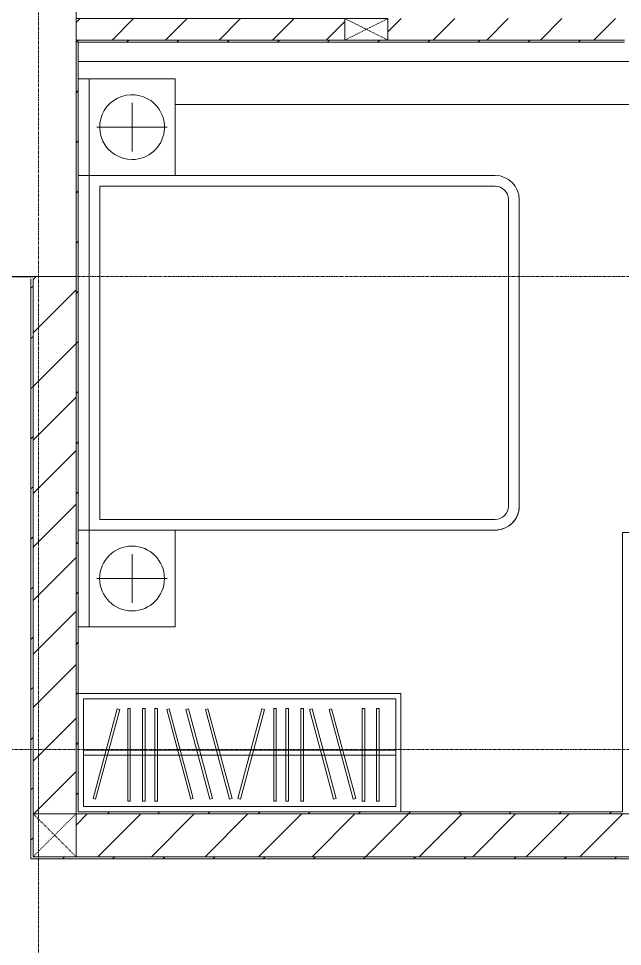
# Model space of a CAD drawing. Header units: millimetres. Extents: x 5357 to 201988, y -16345 to 109895.
# Drawn here: x 83460 to 86268, y 36121 to 40437 of the extents above; entities that cross this region are included whole.
import ezdxf

# ---------------------------------------------------------------- set-up
doc = ezdxf.new("R2010")
doc.units = ezdxf.units.MM
doc.linetypes.add('Dash', pattern=[6, 3, -3])
doc.linetypes.add('Grid Line', pattern=[22.225, 12.7, -3.175, 3.175, -3.175])
for name, color, linetype, lineweight in [('0-1', 7, 'Continuous', 5), ('A-FLOR', 192, 'Continuous', 9), ('A-WALL', 113, 'Continuous', 9), ('A-WALL-1', 9, 'Continuous', 18), ('A-WALL-2', 53, 'Continuous', 9), ('A-WALL-4', 113, 'Continuous', 18), ('A-WALL-PATT-1', 10, 'Continuous', 9), ('A-WALL-PATT-2', 53, 'Continuous', 9), ('A-WALL-PATT-3', 111, 'Continuous', 9), ('I-FURN-1', 53, 'Continuous', 9), ('I-WALL-1', 9, 'Continuous', 18), ('I-WALL-3', 2, 'Continuous', 18), ('S-COLS', 52, 'Continuous', 9), ('S-COLS-2', 9, 'Continuous', 18), ('S-COLS-4', 53, 'Continuous', 9), ('S-COLS-5', 52, 'Continuous', 18), ('S-COLS-6', 52, 'Dash', 9), ('S-COLS-HDLN', 52, 'Dash', 9), ('S-COLS-HDLN-1', 53, 'Dash', 9), ('S-GRID-1', 1, 'Grid Line', 9)]:
    doc.layers.add(name, color=color, linetype=linetype, lineweight=lineweight)
pattern_1 = [(45, (0, 0), (-116.67262, 116.67262), [])]
pattern_2 = [(45, (0, 0), (-124.4508, 124.4508), [])]

# ---------------------------------------------------------------- blocks, each defined once
blk = doc.blocks.new('NCV_TKTC_KET CAU_rvt-1-TKCS_MB SÂN ĐƯỜNG NỘI BỘ')
at = {"layer": 'S-COLS-2'}
for p, q in [((83727.6, 39236.9), (83727.6, 40536.9)), ((83377.6, 39236.9), (83727.6, 39236.9))]:
    blk.add_line(p, q, dxfattribs=at)
blk = doc.blocks.new('GIUONG NGU-2TAB-1600x2000 - GIUONG NGU-2TAB-1600x2000-V236-TKCS_MB SÂN ĐƯỜNG NỘI BỘ')
at = {"layer": 'I-FURN-1'}
for p, q in [((569.6, 2050), (1997.1, 2050)), ((1997.1, 2050), (569.6, 2050)), ((1997.1, 2000), (569.6, 2000)), ((458.5, 50), (458.5, 1938.9)), ((458.5, 1938.9), (458.5, 50)), ((508.5, 1938.9), (508.5, 100)), ((2058.2, 100), (2058.2, 1938.9)), ((2108.2, 1938.9), (2108.2, 50)), ((2108.2, 50), (2108.2, 1938.9)), ((8.5, 50), (8.5, 450.3)), ((8.5, 450.3), (458.5, 450.3)), ((8.5, 450.3), (458.5, 450.3)), ((8.5, 50), (8.5, 450.3)), ((458.5, 450.3), (458.5, 50)), ((458.5, 450.3), (458.5, 50)), ((2108.2, 50), (2108.2, 450.3)), ((2108.2, 450.3), (2558.2, 450.3)), ((2108.2, 450.3), (2108.2, 50)), ((2558.2, 450.3), (2108.2, 450.3)), ((2558.2, 450.3), (2558.2, 50)), ((2558.2, 50), (2558.2, 450.3)), ((233.5, 86.8), (233.5, 413.5)), ((2333.2, 86.8), (2333.2, 413.5)), ((120.2, 250.2), (346.8, 250.2)), ((2446.5, 250.2), (2219.8, 250.2)), ((508.5, 100), (2058.2, 100)), ((458.5, 50), (8.5, 50)), ((8.5, 0), (8.5, 50)), ((8.5, 50), (458.5, 50)), ((458.5, 50), (8.5, 50)), ((2108.2, 50), (458.5, 50)), ((458.5, 50), (458.5, 0)), ((458.5, 0), (458.5, 50)), ((458.5, 50), (2108.2, 50)), ((458.5, 50), (2108.2, 50)), ((2558.2, 50), (2108.2, 50)), ((2108.2, 50), (2558.2, 50)), ((2108.2, 0), (2108.2, 50)), ((2108.2, 50), (2108.2, 0)), ((2108.2, 50), (2558.2, 50)), ((2558.2, 50), (2558.2, 0))]:
    blk.add_line(p, q, dxfattribs=at)
blk.add_circle((2333.2, 250.2), 150.7, dxfattribs=at)
for centre, radius, start, end in [((569.6, 1938.9), 111.1, 90, 180), ((569.6, 1938.9), 111.1, 90, 180), ((1997.1, 1938.9), 111.1, 0, 90), ((1997.1, 1938.9), 111.1, 360, 90), ((569.6, 1938.9), 61.1, 90, 180), ((1997.1, 1938.9), 61.1, 360, 90), ((233.5, 250.2), 150.7, 0, 166.001), ((233.5, 250.2), 150.7, 166.1538, 0)]:
    blk.add_arc(centre, radius, start, end, dxfattribs=at)
blk = doc.blocks.new('TU QUAN AO-SUITE ROOM_3 - TU QUAN AO-SUITE ROOM_3-V237-TKCS_MB SÂN ĐƯỜNG NỘI BỘ')
at = {"layer": 'I-FURN-1'}
for p, q in [((-550, 1500), (0, 1500)), ((-550, 0), (-550, 1500)), ((0, 1500), (-550, 1500)), ((-550, 1500), (-550, 0)), ((-24, 1476), (-526, 1476)), ((-526, 1476), (-526, 600)), ((-526, 1476), (-526, 24)), ((-287, 576), (-287, 1476)), ((-263, 576), (-263, 1476)), ((-24, 24), (-24, 1476)), ((-480.1, 1386.9), (-480.1, 1398.9)), ((-480.1, 1398.9), (-50.1, 1398.9)), ((-480.1, 1386.9), (-480.1, 1398.9)), ((-50.1, 1386.9), (-480.1, 1386.9)), ((-50.1, 1398.9), (-50.1, 1386.9)), ((-480.1, 1320.5), (-480.1, 1332.5)), ((-480.1, 1332.5), (-50.1, 1332.5)), ((-480.1, 1320.5), (-480.1, 1332.5)), ((-50.1, 1320.5), (-480.1, 1320.5)), ((-50.1, 1332.5), (-50.1, 1320.5)), ((-478.3, 1178.1), (-61.3, 1289.9)), ((-58.2, 1278.3), (-475.2, 1166.5)), ((-61.3, 1289.9), (-58.2, 1278.3)), ((-478.3, 1086.9), (-61.3, 1198.6)), ((-475.2, 1166.5), (-478.3, 1178.1)), ((-58.2, 1187.1), (-475.2, 1075.3)), ((-61.3, 1198.6), (-58.2, 1187.1)), ((-475.2, 1075.3), (-478.3, 1086.9)), ((-480.1, 1035.3), (-480.1, 1047.3)), ((-480.1, 1047.3), (-50.1, 1047.3)), ((-480.1, 1035.3), (-480.1, 1047.3)), ((-50.1, 1047.3), (-50.1, 1035.3)), ((-50.1, 1035.3), (-480.1, 1035.3)), ((-480.1, 965.8), (-480.1, 977.8)), ((-480.1, 977.8), (-50.1, 977.8)), ((-480.1, 965.8), (-480.1, 977.8)), ((-50.1, 965.8), (-480.1, 965.8)), ((-50.1, 977.8), (-50.1, 965.8)), ((-480.1, 908.6), (-480.1, 920.6)), ((-480.1, 920.6), (-50.1, 920.6)), ((-480.1, 908.6), (-480.1, 920.6)), ((-50.1, 908.6), (-480.1, 908.6)), ((-50.1, 920.6), (-50.1, 908.6)), ((-475.2, 865.5), (-478.3, 853.9)), ((-58.2, 753.7), (-475.2, 865.5)), ((-478.3, 853.9), (-61.3, 742.1)), ((-61.3, 742.1), (-58.2, 753.7)), ((-478.3, 603.1), (-61.3, 714.9)), ((-58.2, 703.3), (-475.2, 591.5)), ((-61.3, 714.9), (-58.2, 703.3)), ((-478.3, 511.9), (-61.3, 623.6)), ((-58.2, 612.1), (-475.2, 500.3)), ((-61.3, 623.6), (-58.2, 612.1)), ((-550, 24), (-550, 576)), ((-526, 24), (-526, 600)), ((-475.2, 591.5), (-478.3, 603.1)), ((-287, 24), (-287, 576)), ((-263, 24), (-263, 576)), ((-478.3, 423.1), (-61.3, 534.9)), ((-58.2, 523.3), (-475.2, 411.5)), ((-61.3, 534.9), (-58.2, 523.3)), ((-475.2, 500.3), (-478.3, 511.9)), ((-475.2, 411.5), (-478.3, 423.1)), ((-480.1, 368.4), (-480.1, 356.4)), ((-50.1, 368.4), (-480.1, 368.4)), ((-480.1, 356.4), (-50.1, 356.4)), ((-50.1, 356.4), (-50.1, 368.4)), ((-480.1, 311.2), (-480.1, 299.2)), ((-50.1, 311.2), (-480.1, 311.2)), ((-50.1, 299.2), (-50.1, 311.2)), ((-480.1, 299.2), (-50.1, 299.2)), ((-480.1, 241.7), (-480.1, 229.7)), ((-50.1, 241.7), (-480.1, 241.7)), ((-480.1, 229.7), (-50.1, 229.7)), ((-50.1, 229.7), (-50.1, 241.7)), ((-475.2, 192.7), (-478.3, 181.1)), ((-478.3, 181.1), (-61.3, 69.4)), ((-58.2, 80.9), (-475.2, 192.7)), ((-61.3, 69.4), (-58.2, 80.9)), ((-526, 24), (-24, 24))]:
    blk.add_line(p, q, dxfattribs=at)
blk = doc.blocks.new('G1_SOF - BO TRU - 100x200-V107-TKCS_MB SÂN ĐƯỜNG NỘI BỘ')
at = {"layer": 'S-COLS-2'}
for p, q in [((-50, 100), (50, 100)), ((-50, -100), (-50, 100)), ((50, 100), (50, -100)), ((50, -100), (-50, -100))]:
    blk.add_line(p, q, dxfattribs=at)
at = {"layer": 'S-COLS-HDLN-1'}
for p, q in [((50, -100), (-50, 100)), ((-50, -100), (50, 100))]:
    blk.add_line(p, q, dxfattribs=at)
blk = doc.blocks.new('NCV_TKTC_TANG 1_rvt-1-TKCS_MB SÂN ĐƯỜNG NỘI BỘ')
at = {"layer": 'A-WALL-PATT-1'}
h = blk.add_hatch(dxfattribs=at)
h.set_pattern_fill('FP_1', color=256, style=0, pattern_type=2)
h.set_pattern_definition(pattern_2)
h.paths.add_polyline_path([(87387.6, 40336.9), (87427.6, 40336.9), (87427.6, 40436.9), (87177.6, 40436.9), (87177.6, 40336.9), (87377.6, 40336.9)])
h.paths.add_polyline_path([(88271.9, 40336.9), (88477.6, 40336.9), (88477.6, 40436.9), (88227.6, 40436.9), (88227.6, 40336.9)])
h.paths.add_polyline_path([(83827.6, 40336.9), (84977.2, 40336.9), (84977.2, 40436.9), (83727.6, 40436.9), (83727.6, 40336.9)])
h.paths.add_polyline_path([(85177.2, 40336.9), (86277.6, 40336.9), (86277.5, 40436.9), (85177.2, 40436.9), (85177.2, 40408)])
at = {"layer": 'A-WALL-PATT-2'}
h = blk.add_hatch(dxfattribs=at)
h.set_pattern_fill('FP_2', color=256, style=0, pattern_type=2)
h.set_pattern_definition(pattern_1)
h.paths.add_polyline_path([(85777.6, 40326.9), (86277.6, 40326.9), (86277.5, 40336.9), (83727.6, 40336.9), (83727.6, 40326.9), (85777.5, 40326.9)])
h.paths.add_polyline_path([(87231.7, 40326.9), (87267.6, 40326.9), (87267.6, 40336.9), (87177.6, 40336.9), (87177.6, 40326.9), (87185.6, 40326.9)])
h = blk.add_hatch(dxfattribs=at)
h.set_pattern_fill('FP_2', color=256, style=0, pattern_type=2)
h.set_pattern_definition(pattern_1)
h.paths.add_polyline_path([(83727.6, 36746.9), (83737.6, 36746.9), (83737.6, 40326.9), (83727.6, 40326.9), (83727.6, 38036.9)])
h = blk.add_hatch(dxfattribs=at)
h.set_pattern_fill('FP_2', color=256, style=0, pattern_type=2)
h.set_pattern_definition(pattern_1)
h.paths.add_polyline_path([(86060.7, 36737.8), (86277.6, 36737.8), (86277.5, 36746.9), (83727.6, 36746.9), (83729.2, 36737.8), (85245.9, 36737.8)])
at = {"layer": 'A-WALL-1'}
for p, q in [((83727.6, 40436.9), (83727.2, 40436.9)), ((83727.2, 40436.9), (83727.2, 40336.9)), ((83727.2, 40336.9), (83727.6, 40336.9))]:
    blk.add_line(p, q, dxfattribs=at)
at = {"layer": 'A-WALL-2'}
for p, q in [((84977.2, 40436.9), (83727.6, 40436.9)), ((84977.2, 40336.9), (83727.6, 40336.9)), ((83727.6, 40336.9), (84977.2, 40336.9)), ((86277.6, 40336.9), (85177.2, 40336.9)), ((85177.2, 40336.9), (86277.6, 40336.9))]:
    blk.add_line(p, q, dxfattribs=at)
at = {"layer": 'I-WALL-1'}
for p, q in [((83727.6, 40336.9), (83727.6, 40326.9)), ((83727.6, 40326.9), (83727.6, 36746.9)), ((83737.6, 40326.9), (86277.6, 40326.9)), ((83737.6, 36746.9), (83737.6, 40326.9)), ((86427.6, 38046.9), (86267.6, 38046.9)), ((86267.6, 38046.9), (86267.6, 38036.9)), ((86267.6, 38036.9), (86267.6, 36746.9)), ((83727.6, 36746.9), (83727.6, 36736.9)), ((83727.6, 36736.9), (86277.6, 36736.9)), ((86267.6, 36746.9), (83737.6, 36746.9))]:
    blk.add_line(p, q, dxfattribs=at)
at = {"layer": 'I-FURN-1'}
for name, p, rotation in [('GIUONG NGU-2TAB-1600x2000 - GIUONG NGU-2TAB-1600x2000-V236-TKCS_MB SÂN ĐƯỜNG NỘI BỘ', (83737.6, 40165.4), 270.0000000000001), ('TU QUAN AO-SUITE ROOM_3 - TU QUAN AO-SUITE ROOM_3-V237-TKCS_MB SÂN ĐƯỜNG NỘI BỘ', (83737.6, 36746.9), 270.0000000000007)]:
    blk.add_blockref(name, p, dxfattribs=dict(at, rotation=rotation))
at = {"layer": 'S-COLS-4', "rotation": 270.0000000000011}
blk.add_blockref('G1_SOF - BO TRU - 100x200-V107-TKCS_MB SÂN ĐƯỜNG NỘI BỘ', (85077.2, 40386.9), dxfattribs=at)
blk = doc.blocks.new('G1_SOF - BO TRU - 200x200-3050151-TKCS_MB SÂN ĐƯỜNG NỘI BỘ')
at = {"layer": 'S-COLS-HDLN'}
for p, q in [((-100, 100), (100, -100)), ((100, 100), (-100, -100))]:
    blk.add_line(p, q, dxfattribs=at)

msp = doc.modelspace()

# ---------------------------------------------------------------- hatches: boundary and pattern name
at = {"layer": 'A-WALL-PATT-3'}
h = msp.add_hatch(dxfattribs=at)
h.set_pattern_fill('FP_1', color=256, style=0, pattern_type=2)
h.set_pattern_definition(pattern_2)
h.paths.add_polyline_path([(83537.6, 36737.8), (83727.6, 36737.8), (83727.6, 39236.9), (83527.6, 39235.7), (83527.6, 36737.8)])
h = msp.add_hatch(dxfattribs=at)
h.set_pattern_fill('FP_2', color=256, style=0, pattern_type=2)
h.set_pattern_definition(pattern_1)
h.paths.add_polyline_path([(83517.7, 36527.8), (83527.6, 36527.8), (83527.6, 39226.9), (83517.6, 39226.9), (83517.6, 36527.8)])
h = msp.add_hatch(dxfattribs=at)
h.set_pattern_fill('FP_1', color=256, style=0, pattern_type=2)
h.set_pattern_definition(pattern_2)
h.paths.add_polyline_path([(88577.6, 36537.8), (88827.5, 36537.8), (88827.5, 36737.8), (87827.6, 36736.9), (87827.6, 36537.8), (88515.1, 36537.8)])
h.paths.add_polyline_path([(87582.6, 36537.8), (87627.6, 36537.8), (87627.6, 36737.8), (83727.6, 36736.9), (83727.6, 36537.8), (87061.5, 36537.8)])
h.paths.add_polyline_path([(90087.6, 36537.8), (91652.6, 36537.8), (91652.6, 36737.8), (89917.5, 36737.8), (89917.5, 36537.8)])
h = msp.add_hatch(dxfattribs=at)
h.set_pattern_fill('FP_2', color=256, style=0, pattern_type=2)
h.set_pattern_definition(pattern_1)
h.paths.add_polyline_path([(87717.6, 36527.8), (87727.6, 36527.8), (87727.6, 36537.8), (83527.6, 36537.8), (83528.1, 36527.8), (87666.7, 36527.8)])

# ---------------------------------------------------------------- linework, layer by layer
at = {"layer": 'A-FLOR'}
msp.add_line((83377.6, 39235.7), (83527.6, 39235.7), dxfattribs=at)
at = {"layer": 'A-WALL'}
for p, q in [((83737.6, 40236.9), (86627.6, 40236.9)), ((87267.6, 40036.9), (84187.9, 40036.9)), ((83527.6, 39226.9), (83527.6, 36737.8)), ((83527.6, 36737.8), (83727.6, 36737.8)), ((83727.6, 36737.8), (83727.6, 36537.8))]:
    msp.add_line(p, q, dxfattribs=at)
at = {"layer": 'A-WALL-4'}
for p, q in [((83727.6, 39236.9), (83527.6, 39236.9)), ((83727.6, 36737.8), (83727.6, 39236.9)), ((87627.6, 36737.8), (83727.6, 36737.8))]:
    msp.add_line(p, q, dxfattribs=at)
at = {"layer": 'I-WALL-3'}
for p, q in [((83517.6, 39226.9), (83517.6, 36527.8)), ((83527.6, 36537.8), (83527.6, 36737.8)), ((83517.7, 36527.8), (87717.6, 36527.8)), ((87727.6, 36537.8), (83527.6, 36537.8))]:
    msp.add_line(p, q, dxfattribs=at)
at = {"layer": 'S-COLS'}
for p, q in [((83727.6, 36737.8), (83527.6, 36737.8)), ((83727.6, 36537.8), (83727.6, 36737.8))]:
    msp.add_line(p, q, dxfattribs=at)
at = {"layer": 'S-COLS-5'}
for p, q in [((83527.6, 36737.8), (83527.6, 36537.8)), ((83527.6, 36537.8), (83727.6, 36537.8))]:
    msp.add_line(p, q, dxfattribs=at)
at = {"layer": 'S-GRID-1'}
for p, q in [((83552.6, 20960.6), (83552.6, 80482.7)), ((131551.8, 39236.9), (29351.8, 39236.9)), ((131551.8, 37036.9), (29351.8, 37036.9))]:
    msp.add_line(p, q, dxfattribs=at)

# ---------------------------------------------------------------- block references
at = {"layer": '0-1'}
for name in ['NCV_TKTC_KET CAU_rvt-1-TKCS_MB SÂN ĐƯỜNG NỘI BỘ', 'NCV_TKTC_TANG 1_rvt-1-TKCS_MB SÂN ĐƯỜNG NỘI BỘ']:
    msp.add_blockref(name, (0, 0), dxfattribs=at)
at = {"layer": 'S-COLS-6'}
msp.add_blockref('G1_SOF - BO TRU - 200x200-3050151-TKCS_MB SÂN ĐƯỜNG NỘI BỘ', (83627.6, 36637.8), dxfattribs=at)

doc.saveas('drawing.dxf')
